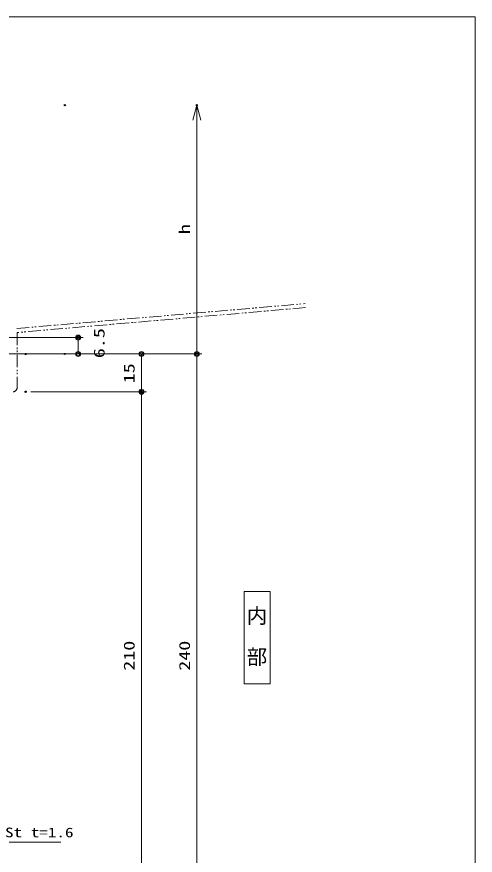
# Model space of a CAD drawing. Units: millimetres on the paper. Extents: x -395 to 395, y -281 to 281.
# Drawn here: x 213 to 395.3, y -51.9 to 281 of the extents above; entities that cross this region are included whole.
import ezdxf
from ezdxf.enums import TextEntityAlignment as Align

# ---------------------------------------------------------------- set-up
doc = ezdxf.new("R2010")
doc.units = ezdxf.units.MM
doc.header["$PDMODE"] = 32
doc.header["$PDSIZE"] = 0.5
doc.linetypes.add('DOUBLE_CHAIN1', pattern=[8.8, 5, -1, 0.6, -0.6, 0.6, -1])
for name, color, linetype, lineweight in [('0-2_USERZ', 3, 'Continuous', 9), ('0-3_F-1', 7, 'Continuous', 9), ('0-5_0', 7, 'Continuous', 9), ('0-A_USER1', 4, 'Continuous', 9), ('0-B_SUNPOU', 3, 'Continuous', 9), ('0-F_EXTLINE', 3, 'DOUBLE_CHAIN1', 9)]:
    doc.layers.add(name, color=color, linetype=linetype, lineweight=lineweight)
doc.layers.add('0-6_DEFPOINTS', color=1, linetype='Continuous')
doc.styles.add('@ＭＳ ゴシック', font='')
doc.styles.add('ＭＳ ゴシック', font='')
doc.styles.get('@ＭＳ ゴシック').set_extended_font_data('@MS Gothic')
doc.styles.get('ＭＳ ゴシック').set_extended_font_data('MS Gothic')

# ---------------------------------------------------------------- blocks, each defined once
blk = doc.blocks.new('図枠')
at = {"layer": '0-3_F-1'}
blk.add_lwpolyline([(790.6, 0), (0, 0), (0, 562), (790.6, 562)], close=True, dxfattribs=at)
blk = doc.blocks.new('NAIBU_H')
at = {"layer": '0-A_USER1'}
blk.add_lwpolyline([(-5.22, -18.32), (5.22, -18.32), (5.22, 18.32), (-5.22, 18.32)], close=True, dxfattribs=at)
at = {"layer": '0-A_USER1', "style": '@ＭＳ ゴシック'}
blk.add_text('内\u3000部', height=5.99, rotation=270, dxfattribs=at).set_placement((-4.987, 12.92), align=Align.BOTTOM_LEFT)
blk = doc.blocks.new('DOT1')
at = {"layer": '0-5_0'}
blk.add_line((0, 0), (-1, 0), dxfattribs=at)
for radius in [0.5, 0.325]:
    blk.add_circle((0, 0), radius, dxfattribs=at)
blk = doc.blocks.new('Open30_30')
at = {"layer": '0-5_0'}
for q in [(-3, 0.8038), (-3, 0), (-3, -0.8038)]:
    blk.add_line((0, 0), q, dxfattribs=at)

msp = doc.modelspace()

# ---------------------------------------------------------------- linework, layer by layer
at = {"layer": '0-2_USERZ'}
for p, q in [((196.043, 153.593), (239.383, 153.593)), ((237.383, 149.093), (237.383, 151.593)), ((198.543, 147.093), (286.607, 147.093)), ((198.543, 147.093), (239.383, 147.093)), ((218.543, 147.093), (264.573, 147.093)), ((262.573, 145.093), (262.573, 134.093)), ((284.607, 145.093), (284.607, -90.911)), ((218.543, 132.093), (264.573, 132.093)), ((218.543, 132.093), (264.573, 132.093)), ((262.573, 130.093), (262.573, -75.911))]:
    msp.add_line(p, q, dxfattribs=at)
msp.add_lwpolyline([(230.546, -46.757), (214.93, -46.757), (206.927, -46.757), (199.568, -35.334)], dxfattribs=at)
at = {"layer": '0-6_DEFPOINTS'}
for p in [(232.125, 245.927), (284.607, 245.927), (237.383, 153.593), (216.543, 147.093), (232.125, 147.093), (216.543, 132.093), (262.573, 132.093)]:
    msp.add_point(p, dxfattribs=at)
at = {"layer": '0-B_SUNPOU'}
for p, q in [((284.607, 149.093), (284.607, 243.927)), ((234.125, 147.093), (286.607, 147.093))]:
    msp.add_line(p, q, dxfattribs=at)
at = {"layer": '0-F_EXTLINE'}
msp.add_line((213.006, 157.219), (327.664, 167.093), dxfattribs=at)
msp.add_lwpolyline([(327.801, 165.499), (213.143, 155.625), (213.143, 133.693)], dxfattribs=at)
msp.add_arc((211.543, 133.693), 1.6, 270, 0, dxfattribs=at)

# ---------------------------------------------------------------- block references
at = {"layer": '0-2_USERZ'}
msp.add_blockref('図枠', (-395.3, -281), dxfattribs=at)
at = {"layer": '0-2_USERZ', "xscale": 2, "yscale": 2}
for p, rotation in [((237.383, 153.593), 90), ((237.383, 147.093), 270), ((262.573, 147.093), 90), ((284.607, 147.093), 90), ((262.573, 132.093), 270), ((262.573, 132.093), 90)]:
    msp.add_blockref('DOT1', p, dxfattribs=dict(at, rotation=rotation))
at = {"layer": '0-A_USER1'}
msp.add_blockref('NAIBU_H', (308.59, 34.433), dxfattribs=at)
at = {"layer": '0-B_SUNPOU', "xscale": 2, "yscale": 2}
for name, p, rotation in [('Open30_30', (284.607, 245.927), 90), ('DOT1', (284.607, 147.093), 270)]:
    msp.add_blockref(name, p, dxfattribs=dict(at, rotation=rotation))

# ---------------------------------------------------------------- texts
at = {"layer": '0-2_USERZ', "style": 'ＭＳ ゴシック', "width": 1.35}
for s, p in [('6.5', (249.231, 145.426)), ('15', (261.156, 135.447)), ('210', (261.156, 21.306)), ('240', (283.19, 21.306))]:
    msp.add_text(s, height=4.333, rotation=90, dxfattribs=at).set_placement(p, align=Align.BOTTOM_LEFT)
at = {"layer": '0-2_USERZ', "style": 'ＭＳ ゴシック', "width": 1.3}
msp.add_text('St t=1.6', height=3.849, dxfattribs=at).set_placement((208.347, -45.978), align=Align.BOTTOM_LEFT)
at = {"layer": '0-B_SUNPOU', "style": 'ＭＳ ゴシック', "width": 1.35}
msp.add_text('h', height=4.333, rotation=90, dxfattribs=at).set_placement((283.19, 194.678), align=Align.BOTTOM_LEFT)

doc.saveas('drawing.dxf')
